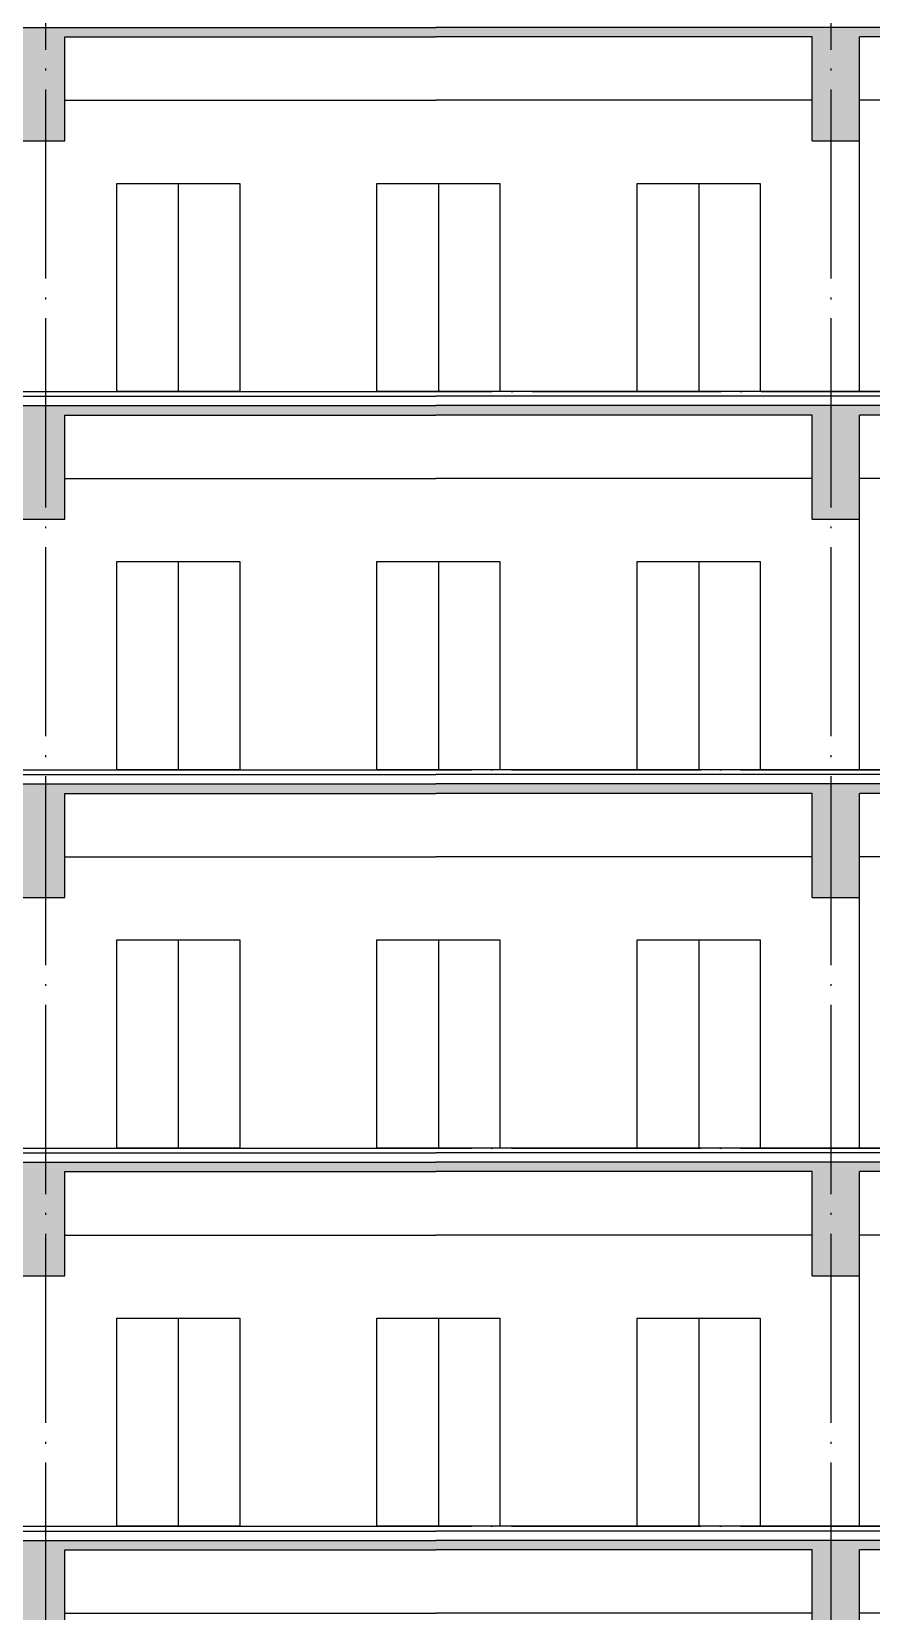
# Model space of a CAD drawing. Extents: x 1980812 to 2578970, y -669191 to 284498.
# Drawn here: x 2549018 to 2557893, y -285390 to -268685 of the extents above; entities that cross this region are included whole.
import ezdxf

# ---------------------------------------------------------------- set-up
doc = ezdxf.new("R2010")
doc.units = 0
doc.header["$LTSCALE"] = 1000
doc.header["$MEASUREMENT"] = 0
doc.linetypes.add('DOTE', pattern=[2.42, 2, -0.2, 0.02, -0.2])
for name, color, linetype in [('dote', 1, 'DOTE'), ('SPACE_HATCH', 8, 'Continuous'), ('WALL', 4, 'Continuous'), ('可见看线', 63, 'Continuous'), ('空线', 3, 'Continuous'), ('面层', 31, 'Continuous')]:
    doc.layers.add(name, color=color, linetype=linetype)

# ---------------------------------------------------------------- blocks, each defined once
blk = doc.blocks.new('pou1')
at = {"layer": 'SPACE_HATCH'}
h = blk.add_hatch(color=256, dxfattribs=at)
h.dxf.hatch_style = 1
h.paths.add_polyline_path([(18500, -250), (14578, -250), (10600, -250), (10600, -1350), (10100, -1350), (10100, -250), (3300, -250), (3300, -900), (2900, -900), (2900, -250), (50, -250), (50, -900), (-200, -900), (-200, -700), (-200, 250), (-200, 350), (0, 350), (0, -150), (14578, -150), (28900, -150), (28900, 350), (29100, 350), (29100, 250), (29100, -700), (29100, -900), (28850, -900), (28850, -250), (26600, -250), (26600, -900), (26200, -900), (26200, -250), (19000, -250), (19000, -1350), (18500, -1350)])
at = {"layer": 'WALL'}
for p, q in [((0, -150, 0), (14578, -150, 0)), ((28900, -150, 0), (14578, -150, 0)), ((3300, -250, 0), (10100, -250, 0)), ((10100, -1350, 0), (10100, -250, 0)), ((10600, -250, 0), (14578, -250, 0)), ((10600, -1350, 0), (10600, -250, 0)), ((18500, -250, 0), (14578, -250, 0)), ((18500, -1350, 0), (18500, -250, 0)), ((10600, -1350, 0), (10100, -1350, 0)), ((19000, -1350, 0), (18500, -1350, 0))]:
    blk.add_line(p, q, dxfattribs=at)
at = {"layer": '可见看线'}
for p, q in [((8400, -920, 0), (10100, -920, 0)), ((10600, -920, 0), (14578, -920, 0)), ((18500, -920, 0), (14578, -920, 0))]:
    blk.add_line(p, q, dxfattribs=at)
at = {"layer": '空线'}
for p, q in [((10100, -4000, 0), (10100, -250, 0)), ((11800, -1800, 0), (11800, -4000, 0)), ((14550, -1800, 0), (14550, -4000, 0)), ((17300, -1800, 0), (17300, -4000, 0))]:
    blk.add_line(p, q, dxfattribs=at)
at = {"layer": '空线', "elevation": 0}
for points in [[(11150, -4000), (12450, -4000), (12450, -1800), (11150, -1800)], [(13900, -4000), (15200, -4000), (15200, -1800), (13900, -1800)], [(16650, -4000), (17950, -4000), (17950, -1800), (16650, -1800)]]:
    blk.add_lwpolyline(points, close=True, dxfattribs=at)
at = {"layer": '面层'}
for p, q in [((0, 0), (14578, 0, 0)), ((0, -50), (14578, -50, 0)), ((28900, 0, 0), (14578, 0, 0)), ((28900, -50, 0), (14578, -50, 0))]:
    blk.add_line(p, q, dxfattribs=at)
blk = doc.blocks.new('pm5')
at = {"layer": 'SPACE_HATCH'}
h = blk.add_hatch(color=256, dxfattribs=at)
h.dxf.hatch_style = 1
h.paths.add_polyline_path([(14578, -150), (0, -150), (0, 350), (-800, 350), (-800, 150), (-200, 150), (-200, -900), (50, -900), (50, -250), (2900, -250), (2900, -900), (3300, -900), (3300, -250), (10100, -250), (10100, -1350), (10600, -1350), (10600, -250), (14578, -250), (18500, -250), (18500, -1350), (19000, -1350), (19000, -250), (26200, -250), (26200, -900), (26600, -900), (26600, -250), (28850, -250), (28850, -900), (29100, -900), (29100, 150), (29700, 150), (29700, 350), (28900, 350), (28900, 350), (28900, 350), (28900, -150)])
at = {"layer": 'WALL'}
for p, q in [((0, -150, 0), (14578, -150, 0)), ((28900, -150, 0), (14578, -150, 0)), ((3300, -250, 0), (10100, -250, 0)), ((10100, -1350, 0), (10100, -250, 0)), ((10600, -250, 0), (14578, -250, 0)), ((10600, -1350, 0), (10600, -250, 0)), ((18500, -250, 0), (14578, -250, 0)), ((18500, -1350, 0), (18500, -250, 0)), ((10600, -1350, 0), (10100, -1350, 0)), ((19000, -1350, 0), (18500, -1350, 0))]:
    blk.add_line(p, q, dxfattribs=at)
at = {"layer": '可见看线'}
for p, q in [((8400, -920, 0), (10100, -920, 0)), ((10600, -920, 0), (14578, -920, 0)), ((18500, -920, 0), (14578, -920, 0))]:
    blk.add_line(p, q, dxfattribs=at)
at = {"layer": '空线'}
for p, q in [((10100, -4000, 0), (10100, -250, 0)), ((11800, -1800, 0), (11800, -4000, 0)), ((14550, -1800, 0), (14550, -4000, 0)), ((17300, -1800, 0), (17300, -4000, 0))]:
    blk.add_line(p, q, dxfattribs=at)
at = {"layer": '空线', "elevation": 0}
for points in [[(11150, -4000), (12450, -4000), (12450, -1800), (11150, -1800)], [(13900, -4000), (15200, -4000), (15200, -1800), (13900, -1800)], [(16650, -4000), (17950, -4000), (17950, -1800), (16650, -1800)]]:
    blk.add_lwpolyline(points, close=True, dxfattribs=at)
at = {"layer": '面层'}
for p, q in [((0, 0), (14578, 0, 0)), ((0, -50), (14578, -50, 0)), ((28900, 0, 0), (14578, 0, 0)), ((28900, -50, 0), (14578, -50, 0))]:
    blk.add_line(p, q, dxfattribs=at)

msp = doc.modelspace()

# ---------------------------------------------------------------- linework, layer by layer
at = {"layer": 'dote'}
for p, q in [((2549168.4, -317277, 0), (2549168.4, -256000.4, 0)), ((2557468.4, -317277, 0), (2557468.4, -256000.4, 0)), ((2537367.3, -272490.4, 0), (2570749.8, -272490.4, 0)), ((2537150.5, -276490.4, 0), (2570533, -276490.4, 0)), ((2537150.5, -280490.4, 0), (2570533, -280490.4, 0)), ((2537150.5, -284490.4, 0), (2570533, -284490.4, 0))]:
    msp.add_line(p, q, dxfattribs=at)

# ---------------------------------------------------------------- block references
at = {"layer": '空线', "xscale": -1, "rotation": 359.9999999999997}
for name, p in [('pou1', (2567868.4, -268490.4, 0)), ('pm5', (2567868.4, -272490.4, 0)), ('pou1', (2567868.4, -276490.4, 0)), ('pm5', (2567868.4, -280490.4, 0)), ('pou1', (2567868.4, -284490.4, 0))]:
    msp.add_blockref(name, p, dxfattribs=at)

doc.saveas('drawing.dxf')
